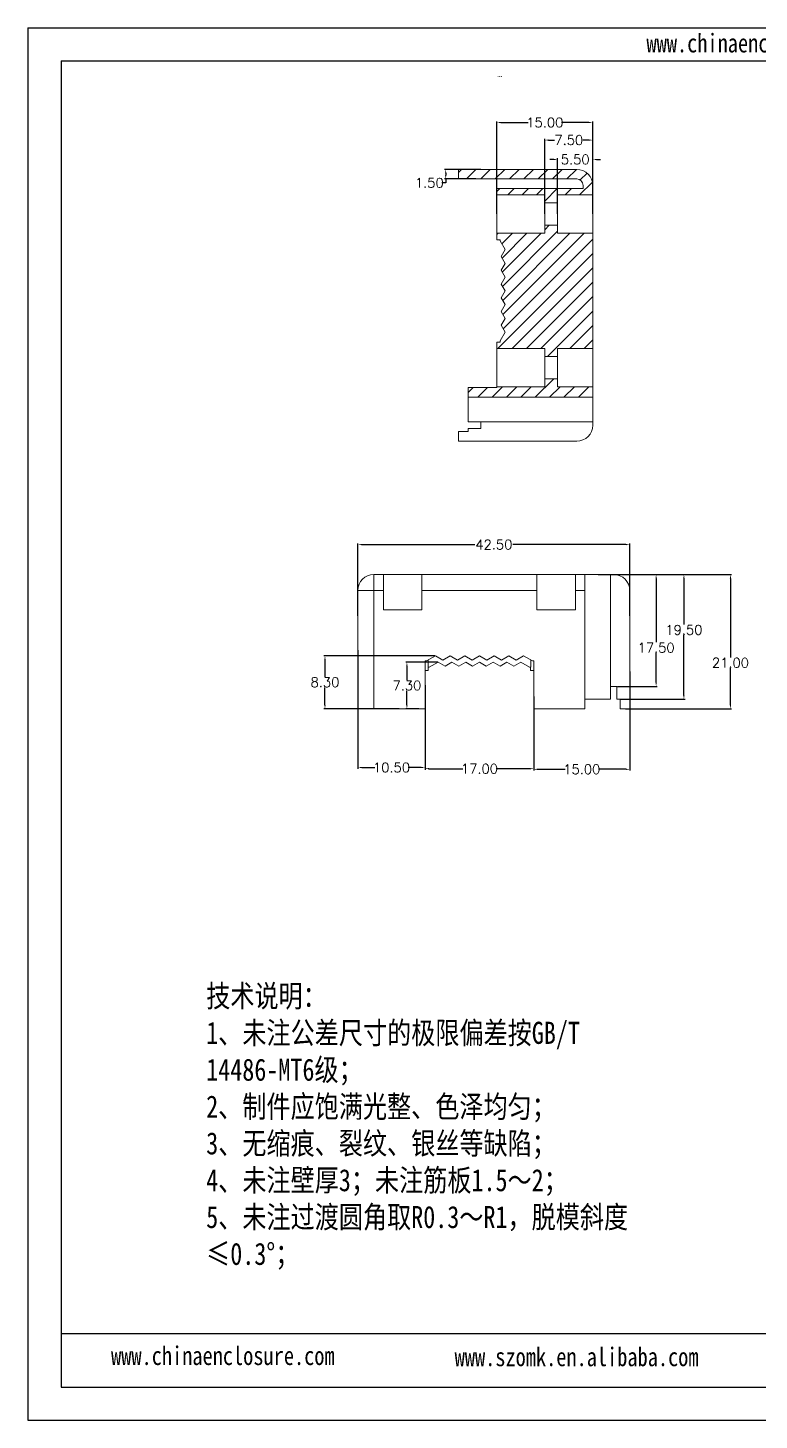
# Model space of a CAD drawing. Header units: inches. Extents: x 1696 to 3185, y 390 to 766.
# Drawn here: x 1696.1 to 1810.4, y 389.6 to 607.3 of the extents above; entities that cross this region are included whole.
import ezdxf

# ---------------------------------------------------------------- set-up
doc = ezdxf.new("R2010")
doc.units = ezdxf.units.IN
doc.header["$LTSCALE"] = 15
doc.layers.add('10', color=7, linetype='Continuous')
doc.layers.add('文字', color=81, linetype='Continuous')
doc.styles.add('SLDTEXTSTYLE0', font='TXT', dxfattribs={"width": 0.75})
doc.styles.get("Standard").update_dxf_attribs({"font": 'txt', "bigfont": 'gbcbig.shx'})
doc.styles.add('宋体', font='', dxfattribs={"width": 0.8, "height": 3.5})
doc.styles.get('宋体').set_extended_font_data('SimSun')
doc.dimstyles.new('2', dxfattribs={"dimtxt": 1.5, "dimasz": 0.6, "dimexe": 0.18, "dimexo": 0.0625, "dimgap": 0.09, "dimtad": 0, "dimtih": 1, "dimtoh": 1, "dimzin": 0, "dimdsep": 46, "dimtxsty": 'Standard', "dimcen": 0, "dimadec": 0, "dimazin": 2, "dimtfac": 1, "dimtofl": 0, "dimtmove": 0, "dimatfit": 3, "dimfxl": 1, "dimtolj": 1, "dimtzin": 0, "dimarcsym": 0})

# ---------------------------------------------------------------- blocks, each defined once
blk = doc.blocks.new('SW_NOTE_0')
at = {"color": 0, "linetype": 'Continuous', "lineweight": 0, "char_height": 0.06, "attachment_point": 1, "style": 'SLDTEXTSTYLE0'}
for s, insert in [('INTERPRET GEOMETRIC', (0, 0.08)), ('TOLERANCING PER:', (0, -0.02))]:
    blk.add_mtext(s, dxfattribs=dict(at, insert=insert))
blk = doc.blocks.new('*D263')
at = {"color": 0, "lineweight": -2}
for p, q in [((1747.66, 515.4), (1747.66, 526.71)), ((1748.26, 526.53), (1765.94, 526.53)), ((1789.56, 526.53), (1771.87, 526.53)), ((1790.16, 515.4), (1790.16, 526.71))]:
    blk.add_line(p, q, dxfattribs=at)
at = {"color": 0}
for points in [[(1748.26, 526.63), (1748.26, 526.43), (1747.66, 526.53)], [(1789.56, 526.63), (1789.56, 526.43), (1790.16, 526.53)]]:
    blk.add_solid(points, dxfattribs=at)
at = {"layer": 'Defpoints', "color": 0}
for p in [(1790.16, 526.53), (1747.66, 515.34), (1790.16, 515.34)]:
    blk.add_point(p, dxfattribs=at)
at = {"color": 0, "insert": (1768.91, 526.53), "char_height": 1.5, "attachment_point": 5}
blk.add_mtext('\\A1;42.50', dxfattribs=at)
blk = doc.blocks.new('*D264')
at = {"color": 0, "lineweight": -2}
for p, q in [((1747.66, 510.04), (1747.66, 491.49)), ((1758.16, 504.54), (1758.16, 491.49)), ((1748.26, 491.67), (1750.32, 491.67)), ((1757.56, 491.67), (1755.5, 491.67))]:
    blk.add_line(p, q, dxfattribs=at)
at = {"color": 0}
for points in [[(1748.26, 491.77), (1748.26, 491.57), (1747.66, 491.67)], [(1757.56, 491.77), (1757.56, 491.57), (1758.16, 491.67)]]:
    blk.add_solid(points, dxfattribs=at)
at = {"layer": 'Defpoints', "color": 0}
for p in [(1747.66, 510.1), (1758.16, 504.6), (1758.16, 491.67)]:
    blk.add_point(p, dxfattribs=at)
at = {"color": 0, "insert": (1752.91, 491.67), "char_height": 1.5, "attachment_point": 5}
blk.add_mtext('\\A1;10.50', dxfattribs=at)
blk = doc.blocks.new('*D265')
at = {"color": 0, "lineweight": -2}
for p, q in [((1758.16, 502.79), (1758.16, 491.31)), ((1775.16, 502.79), (1775.16, 491.31)), ((1758.76, 491.49), (1764.07, 491.49)), ((1774.56, 491.49), (1769.25, 491.49))]:
    blk.add_line(p, q, dxfattribs=at)
at = {"color": 0}
for points in [[(1758.76, 491.59), (1758.76, 491.39), (1758.16, 491.49)], [(1774.56, 491.59), (1774.56, 491.39), (1775.16, 491.49)]]:
    blk.add_solid(points, dxfattribs=at)
at = {"layer": 'Defpoints', "color": 0}
for p in [(1758.16, 502.86), (1775.16, 502.86), (1775.16, 491.49)]:
    blk.add_point(p, dxfattribs=at)
at = {"color": 0, "insert": (1766.66, 491.49), "char_height": 1.5, "attachment_point": 5}
blk.add_mtext('\\A1;17.00', dxfattribs=at)
blk = doc.blocks.new('*D266')
at = {"color": 0, "lineweight": -2}
for p, q in [((1790.16, 506.67), (1790.16, 491.21)), ((1775.16, 502.79), (1775.16, 491.21)), ((1775.76, 491.39), (1780.07, 491.39)), ((1789.56, 491.39), (1785.25, 491.39))]:
    blk.add_line(p, q, dxfattribs=at)
at = {"color": 0}
for points in [[(1775.76, 491.49), (1775.76, 491.29), (1775.16, 491.39)], [(1789.56, 491.49), (1789.56, 491.29), (1790.16, 491.39)]]:
    blk.add_solid(points, dxfattribs=at)
at = {"layer": 'Defpoints', "color": 0}
for p in [(1790.16, 506.73), (1775.16, 502.86), (1790.16, 491.39)]:
    blk.add_point(p, dxfattribs=at)
at = {"color": 0, "insert": (1782.66, 491.39), "char_height": 1.5, "attachment_point": 5}
blk.add_mtext('\\A1;15.00', dxfattribs=at)
blk = doc.blocks.new('*D267')
at = {"color": 0, "lineweight": -2}
for p, q in [((1785.22, 521.85), (1806.08, 521.85)), ((1805.9, 521.25), (1805.9, 508.89)), ((1805.9, 501.45), (1805.9, 507.21)), ((1789.47, 500.85), (1806.08, 500.85))]:
    blk.add_line(p, q, dxfattribs=at)
at = {"color": 0}
for points in [[(1805.8, 521.25), (1806, 521.25), (1805.9, 521.85)], [(1805.8, 501.45), (1806, 501.45), (1805.9, 500.85)]]:
    blk.add_solid(points, dxfattribs=at)
at = {"layer": 'Defpoints', "color": 0}
for p in [(1785.16, 521.85), (1789.41, 500.85), (1805.9, 500.85)]:
    blk.add_point(p, dxfattribs=at)
at = {"color": 0, "insert": (1805.9, 508.05), "char_height": 1.5, "attachment_point": 5}
blk.add_mtext('\\A1;21.00', dxfattribs=at)
blk = doc.blocks.new('*D268')
at = {"color": 0, "lineweight": -2}
for p, q in [((1785.28, 521.85), (1798.81, 521.85)), ((1798.63, 521.25), (1798.63, 514.03)), ((1798.63, 502.95), (1798.63, 512.35)), ((1788.72, 502.35), (1798.81, 502.35))]:
    blk.add_line(p, q, dxfattribs=at)
at = {"color": 0}
for points in [[(1798.53, 521.25), (1798.73, 521.25), (1798.63, 521.85)], [(1798.53, 502.95), (1798.73, 502.95), (1798.63, 502.35)]]:
    blk.add_solid(points, dxfattribs=at)
at = {"layer": 'Defpoints', "color": 0}
for p in [(1785.22, 521.85), (1798.63, 521.85), (1788.66, 502.35)]:
    blk.add_point(p, dxfattribs=at)
at = {"color": 0, "insert": (1798.63, 513.19), "char_height": 1.5, "attachment_point": 5}
blk.add_mtext('\\A1;19.50', dxfattribs=at)
blk = doc.blocks.new('*D269')
at = {"color": 0, "lineweight": -2}
for p, q in [((1785.34, 521.85), (1794.46, 521.85)), ((1794.28, 521.25), (1794.28, 511.25)), ((1794.28, 504.95), (1794.28, 509.57)), ((1788.22, 504.35), (1794.46, 504.35))]:
    blk.add_line(p, q, dxfattribs=at)
at = {"color": 0}
for points in [[(1794.18, 521.25), (1794.38, 521.25), (1794.28, 521.85)], [(1794.18, 504.95), (1794.38, 504.95), (1794.28, 504.35)]]:
    blk.add_solid(points, dxfattribs=at)
at = {"layer": 'Defpoints', "color": 0}
for p in [(1785.28, 521.85), (1794.28, 521.85), (1788.16, 504.35)]:
    blk.add_point(p, dxfattribs=at)
at = {"color": 0, "insert": (1794.28, 510.41), "char_height": 1.5, "attachment_point": 5}
blk.add_mtext('\\A1;17.50', dxfattribs=at)
blk = doc.blocks.new('*D271')
at = {"color": 0, "lineweight": -2}
for p, q in [((1760.15, 508.15), (1755.14, 508.15)), ((1755.32, 507.55), (1755.32, 505.34)), ((1755.32, 501.45), (1755.32, 503.66)), ((1757.18, 500.85), (1755.14, 500.85))]:
    blk.add_line(p, q, dxfattribs=at)
at = {"color": 0}
for points in [[(1755.22, 507.55), (1755.42, 507.55), (1755.32, 508.15)], [(1755.22, 501.45), (1755.42, 501.45), (1755.32, 500.85)]]:
    blk.add_solid(points, dxfattribs=at)
at = {"layer": 'Defpoints', "color": 0}
for p in [(1755.32, 508.15), (1760.21, 508.15), (1757.25, 500.85)]:
    blk.add_point(p, dxfattribs=at)
at = {"color": 0, "insert": (1755.32, 504.5), "char_height": 1.5, "attachment_point": 5}
blk.add_mtext('\\A1;7.30', dxfattribs=at)
blk = doc.blocks.new('*D272')
at = {"color": 0, "lineweight": -2}
for p, q in [((1759.71, 509.15), (1742.33, 509.15)), ((1742.51, 508.55), (1742.51, 505.84)), ((1742.51, 501.45), (1742.51, 504.16)), ((1754.09, 500.85), (1742.33, 500.85))]:
    blk.add_line(p, q, dxfattribs=at)
at = {"color": 0}
for points in [[(1742.41, 508.55), (1742.61, 508.55), (1742.51, 509.15)], [(1742.41, 501.45), (1742.61, 501.45), (1742.51, 500.85)]]:
    blk.add_solid(points, dxfattribs=at)
at = {"layer": 'Defpoints', "color": 0}
for p in [(1742.51, 509.15), (1759.77, 509.15), (1754.16, 500.85)]:
    blk.add_point(p, dxfattribs=at)
at = {"color": 0, "insert": (1742.51, 505), "char_height": 1.5, "attachment_point": 5}
blk.add_mtext('\\A1;8.30', dxfattribs=at)
blk = doc.blocks.new('*D293')
at = {"color": 0, "lineweight": -2}
for p, q in [((1766.86, 585.21), (1761.21, 585.21)), ((1766.11, 583.71), (1761.21, 583.71)), ((1761.39, 584.61), (1761.39, 584.31)), ((1761.39, 583.71), (1761.39, 583.11)), ((1761.39, 583.11), (1760.79, 583.11))]:
    blk.add_line(p, q, dxfattribs=at)
at = {"color": 0}
for points in [[(1761.29, 584.61), (1761.49, 584.61), (1761.39, 585.21)], [(1761.29, 584.31), (1761.49, 584.31), (1761.39, 583.71)]]:
    blk.add_solid(points, dxfattribs=at)
at = {"layer": 'Defpoints', "color": 0}
for p in [(1761.39, 583.71), (1766.18, 583.71), (1766.92, 585.21)]:
    blk.add_point(p, dxfattribs=at)
at = {"color": 0, "insert": (1758.82, 583.11), "char_height": 1.5, "attachment_point": 5}
blk.add_mtext('\\A1;1.50', dxfattribs=at)
blk = doc.blocks.new('*D294')
at = {"color": 0, "lineweight": -2}
for p, q in [((1778.28, 586.76), (1777.68, 586.76)), ((1778.88, 578.27), (1778.88, 586.94)), ((1784.38, 578.27), (1784.38, 586.94)), ((1784.98, 586.76), (1785.58, 586.76))]:
    blk.add_line(p, q, dxfattribs=at)
at = {"color": 0}
for points in [[(1778.28, 586.86), (1778.28, 586.66), (1778.88, 586.76)], [(1784.98, 586.86), (1784.98, 586.66), (1784.38, 586.76)]]:
    blk.add_solid(points, dxfattribs=at)
at = {"layer": 'Defpoints', "color": 0}
for p in [(1784.38, 586.76), (1778.88, 578.21), (1784.38, 578.21)]:
    blk.add_point(p, dxfattribs=at)
at = {"color": 0, "insert": (1781.63, 586.76), "char_height": 1.5, "attachment_point": 5}
blk.add_mtext('\\A1;5.50', dxfattribs=at)
blk = doc.blocks.new('*D295')
at = {"color": 0, "lineweight": -2}
for p, q in [((1776.88, 578.27), (1776.88, 589.97)), ((1777.48, 589.79), (1778.41, 589.79)), ((1783.78, 589.79), (1782.84, 589.79)), ((1784.38, 578.27), (1784.38, 589.97))]:
    blk.add_line(p, q, dxfattribs=at)
at = {"color": 0}
for points in [[(1777.48, 589.89), (1777.48, 589.69), (1776.88, 589.79)], [(1783.78, 589.89), (1783.78, 589.69), (1784.38, 589.79)]]:
    blk.add_solid(points, dxfattribs=at)
at = {"layer": 'Defpoints', "color": 0}
for p in [(1776.88, 589.79), (1776.88, 578.21), (1784.38, 578.21)]:
    blk.add_point(p, dxfattribs=at)
at = {"color": 0, "insert": (1780.63, 589.79), "char_height": 1.5, "attachment_point": 5}
blk.add_mtext('\\A1;7.50', dxfattribs=at)
blk = doc.blocks.new('*D296')
at = {"color": 0, "lineweight": -2}
for p, q in [((1769.38, 578.27), (1769.38, 592.72)), ((1769.98, 592.54), (1774.29, 592.54)), ((1783.78, 592.54), (1779.47, 592.54)), ((1784.38, 578.27), (1784.38, 592.72))]:
    blk.add_line(p, q, dxfattribs=at)
at = {"color": 0}
for points in [[(1769.98, 592.64), (1769.98, 592.44), (1769.38, 592.54)], [(1783.78, 592.64), (1783.78, 592.44), (1784.38, 592.54)]]:
    blk.add_solid(points, dxfattribs=at)
at = {"layer": 'Defpoints', "color": 0}
for p in [(1769.38, 592.54), (1769.38, 578.21), (1784.38, 578.21)]:
    blk.add_point(p, dxfattribs=at)
at = {"color": 0, "insert": (1776.88, 592.54), "char_height": 1.5, "attachment_point": 5}
blk.add_mtext('\\A1;15.00', dxfattribs=at)

msp = doc.modelspace()

# ---------------------------------------------------------------- hatches: boundary and pattern name
at = {"linetype": 'Continuous', "lineweight": 0}
h = msp.add_hatch(dxfattribs=at)
h.set_pattern_fill('ANSI31', color=4, scale=0.5, style=0)
edge = h.paths.add_edge_path(flags=0)
edge.add_line((1778.876, 581.211), (1784.376, 581.211))
edge.add_line((1784.376, 581.211), (1784.376, 582.711))
edge.add_arc((1781.876, 582.711), 2.5, 0, 90)
edge.add_line((1781.876, 585.211), (1763.376, 585.211))
edge.add_line((1763.376, 585.211), (1763.376, 583.711))
edge.add_line((1763.376, 583.711), (1781.876, 583.711))
edge.add_arc((1781.876, 582.711), 1, 0, 90, ccw=False)
edge.add_line((1782.876, 582.711), (1782.876, 582.211))
edge.add_line((1782.876, 582.211), (1769.376, 582.211))
edge.add_line((1769.376, 582.211), (1769.376, 581.211))
edge.add_line((1769.376, 581.211), (1776.876, 581.211))
edge.add_line((1776.876, 581.211), (1776.876, 579.961))
edge.add_line((1776.876, 579.961), (1778.876, 579.961))
edge.add_line((1778.876, 579.961), (1778.876, 581.211))
h = msp.add_hatch(dxfattribs=at)
h.set_pattern_fill('ANSI31', color=4, scale=0.5, style=0)
h.paths.add_polyline_path([(1778.876, 557.211), (1784.376, 557.211), (1784.376, 575.211), (1778.876, 575.211), (1778.876, 576.461), (1776.876, 576.461), (1776.876, 575.211), (1769.376, 575.211), (1769.376, 574.211), (1769.876, 574.211), (1769.876, 574.043), (1770.676, 572.657), (1770.056, 571.582), (1770.676, 570.507), (1770.056, 569.432), (1770.676, 568.357), (1770.056, 567.282), (1770.676, 566.207), (1770.056, 565.132), (1770.676, 564.057), (1770.056, 562.982), (1770.676, 561.907), (1770.056, 560.832), (1770.676, 559.757), (1769.876, 558.371), (1769.876, 558.211), (1769.376, 558.211), (1769.376, 557.211), (1776.876, 557.211), (1776.876, 555.961), (1778.876, 555.961)], flags=0)
h = msp.add_hatch(dxfattribs=at)
h.set_pattern_fill('ANSI31', color=4, scale=0.5, style=0)
h.paths.add_polyline_path([(1778.876, 551.211), (1778.876, 552.461), (1776.876, 552.461), (1776.876, 551.211), (1769.376, 551.211), (1769.376, 551.12), (1764.876, 551.12), (1764.876, 549.584), (1784.376, 549.584), (1784.376, 551.211)], flags=0)

# ---------------------------------------------------------------- linework, layer by layer
for p, q in [((1696.057, 607.341), (2003.987, 607.341)), ((1696.057, 607.341), (1696.057, 389.613)), ((1701.241, 602.157), (1998.803, 602.157)), ((1701.241, 602.157), (1701.241, 394.797)), ((1812.179, 403.092), (1701.241, 403.092)), ((1701.241, 394.797), (1998.803, 394.797)), ((1696.057, 389.613), (2003.987, 389.613))]:
    msp.add_line(p, q)
at = {"color": 7, "linetype": 'Continuous', "lineweight": 15}
for p, q in [((1763.376, 585.211), (1763.376, 583.711)), ((1763.376, 585.211), (1781.876, 585.211)), ((1763.376, 583.711), (1781.876, 583.711)), ((1769.376, 581.211), (1769.376, 582.211)), ((1769.376, 582.211), (1782.876, 582.211)), ((1782.876, 582.211), (1782.876, 582.711)), ((1784.376, 581.211), (1784.376, 582.711)), ((1769.376, 581.211), (1776.876, 581.211)), ((1769.376, 581.211), (1769.376, 575.211)), ((1776.876, 579.961), (1776.876, 581.211)), ((1776.876, 579.961), (1778.876, 579.961)), ((1776.876, 579.961), (1776.876, 576.461)), ((1778.876, 581.211), (1784.376, 581.211)), ((1778.876, 581.211), (1778.876, 579.961)), ((1778.876, 576.461), (1778.876, 579.961)), ((1784.376, 575.211), (1784.376, 581.211)), ((1769.376, 574.211), (1769.376, 575.211)), ((1776.876, 575.211), (1769.376, 575.211)), ((1776.876, 575.211), (1776.876, 576.461)), ((1778.876, 576.461), (1776.876, 576.461)), ((1778.876, 576.461), (1778.876, 575.211)), ((1778.876, 575.211), (1784.376, 575.211)), ((1784.376, 557.211), (1784.376, 575.211)), ((1769.876, 574.211), (1769.376, 574.211)), ((1769.876, 574.043), (1769.876, 574.211)), ((1769.876, 574.043), (1770.676, 572.657)), ((1770.676, 572.657), (1770.056, 571.582)), ((1770.056, 571.582), (1770.676, 570.507)), ((1770.676, 570.507), (1770.056, 569.432)), ((1770.056, 569.432), (1770.676, 568.357)), ((1770.676, 568.357), (1770.056, 567.282)), ((1770.056, 567.282), (1770.676, 566.207)), ((1770.676, 566.207), (1770.056, 565.132)), ((1770.056, 565.132), (1770.676, 564.057)), ((1770.676, 564.057), (1770.056, 562.982)), ((1770.056, 562.982), (1770.676, 561.907)), ((1770.676, 561.907), (1770.056, 560.832)), ((1770.676, 559.757), (1769.876, 558.371)), ((1770.056, 560.832), (1770.676, 559.757)), ((1769.376, 557.211), (1769.376, 558.211)), ((1769.376, 558.211), (1769.876, 558.211)), ((1769.876, 558.211), (1769.876, 558.371)), ((1769.376, 557.211), (1776.876, 557.211)), ((1769.376, 557.211), (1769.376, 551.211)), ((1776.876, 555.961), (1776.876, 557.211)), ((1776.876, 555.961), (1778.876, 555.961)), ((1776.876, 555.961), (1776.876, 552.461)), ((1778.876, 557.211), (1784.376, 557.211)), ((1778.876, 557.211), (1778.876, 555.961)), ((1778.876, 552.461), (1778.876, 555.961)), ((1784.376, 551.211), (1784.376, 557.211)), ((1764.876, 549.584), (1764.876, 551.12)), ((1764.876, 551.12), (1769.376, 551.12)), ((1769.376, 551.12), (1769.376, 551.211)), ((1776.876, 551.211), (1769.376, 551.211)), ((1776.876, 551.211), (1776.876, 552.461)), ((1778.876, 552.461), (1776.876, 552.461)), ((1778.876, 552.461), (1778.876, 551.211)), ((1784.376, 551.211), (1778.876, 551.211)), ((1784.376, 549.584), (1784.376, 551.211)), ((1764.876, 549.584), (1784.376, 549.584)), ((1764.876, 545.711), (1764.876, 549.584)), ((1784.376, 549.584), (1784.376, 545.711)), ((1766.876, 545.711), (1764.876, 545.711)), ((1764.876, 544.211), (1764.876, 544.711)), ((1766.876, 544.711), (1764.876, 544.711)), ((1784.376, 545.711), (1766.876, 545.711)), ((1766.876, 544.711), (1766.876, 545.711)), ((1784.376, 545.211), (1784.376, 545.711)), ((1763.376, 542.711), (1763.376, 544.211)), ((1764.876, 544.211), (1763.376, 544.211)), ((1781.876, 542.711), (1763.376, 542.711)), ((1750.155, 519.348), (1750.155, 521.848)), ((1750.155, 521.848), (1751.655, 521.848)), ((1751.655, 521.848), (1751.655, 519.348)), ((1757.655, 521.848), (1751.655, 521.848)), ((1757.655, 521.848), (1775.655, 521.848)), ((1757.655, 519.348), (1757.655, 521.848)), ((1775.655, 521.848), (1775.655, 519.348)), ((1781.655, 521.848), (1775.655, 521.848)), ((1781.655, 521.848), (1783.155, 521.848)), ((1781.655, 519.348), (1781.655, 521.848)), ((1783.155, 521.848), (1783.155, 519.348)), ((1783.155, 521.848), (1787.155, 521.848)), ((1787.155, 521.848), (1787.155, 504.348)), ((1787.655, 521.848), (1787.155, 521.848)), ((1747.655, 500.848), (1747.655, 519.348)), ((1750.155, 519.348), (1747.655, 519.348)), ((1750.155, 519.348), (1750.155, 500.848)), ((1751.655, 519.348), (1750.155, 519.348)), ((1751.655, 516.348), (1751.655, 519.348)), ((1757.655, 519.348), (1757.655, 516.348)), ((1775.655, 519.348), (1757.655, 519.348)), ((1775.655, 516.348), (1775.655, 519.348)), ((1781.655, 519.348), (1781.655, 516.348)), ((1783.155, 519.348), (1781.655, 519.348)), ((1783.155, 500.848), (1783.155, 519.348)), ((1790.155, 519.348), (1790.155, 500.848)), ((1751.655, 516.348), (1757.655, 516.348)), ((1775.655, 516.348), (1781.655, 516.348)), ((1758.155, 508.348), (1758.384, 508.348)), ((1758.155, 500.848), (1758.155, 508.348)), ((1759.77, 509.148), (1758.384, 508.348)), ((1758.624, 507.348), (1758.624, 508.486)), ((1758.824, 507.348), (1758.624, 507.348)), ((1758.655, 506.848), (1758.655, 507.348)), ((1758.824, 507.348), (1760.21, 508.148)), ((1760.92, 508.484), (1759.77, 509.148)), ((1760.21, 508.148), (1761.285, 507.527)), ((1762.07, 509.148), (1760.92, 508.484)), ((1761.285, 507.527), (1762.36, 508.148)), ((1763.22, 508.484), (1762.07, 509.148)), ((1762.36, 508.148), (1763.435, 507.527)), ((1764.37, 509.148), (1763.22, 508.484)), ((1763.435, 507.527), (1764.51, 508.148)), ((1765.52, 508.484), (1764.37, 509.148)), ((1764.51, 508.148), (1765.585, 507.527)), ((1766.67, 509.148), (1765.52, 508.484)), ((1765.585, 507.527), (1766.66, 508.148)), ((1766.66, 508.148), (1767.735, 507.527)), ((1767.82, 508.484), (1766.67, 509.148)), ((1767.735, 507.527), (1768.81, 508.148)), ((1768.97, 509.148), (1767.82, 508.484)), ((1768.81, 508.148), (1769.885, 507.527)), ((1770.12, 508.484), (1768.97, 509.148)), ((1769.885, 507.527), (1770.96, 508.148)), ((1771.27, 509.148), (1770.12, 508.484)), ((1770.96, 508.148), (1772.035, 507.527)), ((1772.42, 508.484), (1771.27, 509.148)), ((1772.035, 507.527), (1773.11, 508.148)), ((1773.57, 509.148), (1772.42, 508.484)), ((1773.11, 508.148), (1774.495, 507.348)), ((1774.955, 508.348), (1773.57, 509.148)), ((1774.687, 507.348), (1774.495, 507.348)), ((1774.655, 507.348), (1774.655, 506.848)), ((1774.687, 507.348), (1774.687, 508.503)), ((1774.955, 508.348), (1775.155, 508.348)), ((1775.155, 508.348), (1775.155, 500.848)), ((1758.655, 506.848), (1758.155, 506.848)), ((1775.155, 506.848), (1774.655, 506.848)), ((1787.155, 504.348), (1787.155, 502.348)), ((1788.155, 504.348), (1787.155, 504.348)), ((1788.155, 504.348), (1788.155, 502.348)), ((1750.155, 500.848), (1747.655, 500.848)), ((1750.155, 500.848), (1758.155, 500.848)), ((1775.155, 500.848), (1783.155, 500.848)), ((1787.155, 502.348), (1783.155, 502.348)), ((1788.655, 502.348), (1788.155, 502.348)), ((1788.655, 502.348), (1788.655, 500.848)), ((1790.155, 500.848), (1788.655, 500.848))]:
    msp.add_line(p, q, dxfattribs=at)
for centre, radius, start, end in [((1781.876, 582.711), 2.5, 0, 90), ((1781.876, 582.711), 1, 0, 90), ((1781.876, 545.211), 2.5, 270, 0), ((1750.155, 519.348), 2.5, 90, 180), ((1787.655, 519.348), 2.5, 0, 90)]:
    msp.add_arc(centre, radius, start, end, dxfattribs=at)

# ---------------------------------------------------------------- block references
at = {"layer": '10'}
msp.add_blockref('SW_NOTE_0', (1769.512, 599.711), dxfattribs=at)

# ---------------------------------------------------------------- texts
at = {"layer": '文字', "color": 0, "attachment_point": 1, "style": '宋体'}
for s, insert, char_height, width in [('www.chinaenclosure.com', (1792.773, 606.419), 2.91963, 51.29508), ('{\\H1.111x;技术说明：\\P1、未注公差尺寸的极限偏差按GB/T 14486-MT6级；\\P2、制件应饱满光整、色泽均匀；\\P3、无缩痕、裂纹、银丝等缺陷；\\P4、未注壁厚3；未注筋板1.5～2；\\P5、未注过渡圆角取R0.3～R1，脱模斜度≤0.3%%D；}', (1723.942, 457.673), 3.1104, 70.05991), ('www.chinaenclosure.com', (1709.066, 401.154), 2.91963, 51.29508), ('www.szomk.en.alibaba.com', (1762.781, 400.973), 2.91963, 51.29508)]:
    msp.add_mtext(s, dxfattribs=dict(at, insert=insert, char_height=char_height, width=width))

# ---------------------------------------------------------------- dimensions: what is measured, and where the dimension line sits
for base, p1, p2, picture, middle in [((1769.376, 592.543), (1784.376, 578.211), (1769.376, 578.211), '*D296', (1776.876, 592.543)), ((1790.155, 526.53), (1747.655, 515.338), (1790.155, 515.338), '*D263', (1768.905, 526.53)), ((1758.155, 491.669), (1747.655, 510.098), (1758.155, 504.598), '*D264', (1752.905, 491.669)), ((1790.155, 491.389), (1775.155, 502.855), (1790.155, 506.73), '*D266', (1782.655, 491.389)), ((1775.155, 491.489), (1758.155, 502.855), (1775.155, 502.855), '*D265', (1766.655, 491.489))]:
    dim = msp.add_linear_dim(base=base, p1=p1, p2=p2, dimstyle='2')
    dim.commit()
    dim.dimension.update_dxf_attribs({"geometry": picture, "text_midpoint": middle})
for base, p1, p2, picture, middle in [((1776.876, 589.794), (1784.376, 578.211), (1776.876, 578.211), '*D295', (1780.626, 589.794)), ((1784.376, 586.759), (1778.876, 578.211), (1784.376, 578.211), '*D294', (1781.626, 586.759))]:
    dim = msp.add_linear_dim(base=base, p1=p1, p2=p2, dimstyle='2')
    dim.commit()
    dim.dimension.update_dxf_attribs({"geometry": picture, "text_midpoint": middle, "dimtype": 160})
for base, p1, p2, picture, middle in [((1761.388, 583.711), (1766.92, 585.211), (1766.177, 583.711), '*D293', (1758.823, 583.111)), ((1742.515, 509.148), (1754.155, 500.848), (1759.77, 509.148), '*D272', (1742.515, 504.998)), ((1755.316, 508.148), (1757.246, 500.848), (1760.21, 508.148), '*D271', (1755.316, 504.498))]:
    dim = msp.add_linear_dim(base=base, p1=p1, p2=p2, angle=90, dimstyle='2')
    dim.commit()
    dim.dimension.update_dxf_attribs({"geometry": picture, "text_midpoint": middle})
for base, p1, p2, picture, middle in [((1805.899, 500.848), (1785.155, 521.848), (1789.405, 500.848), '*D267', (1805.899, 508.047)), ((1798.626, 521.848), (1788.655, 502.348), (1785.218, 521.848), '*D268', (1798.626, 513.191)), ((1794.277, 521.848), (1788.155, 504.348), (1785.28, 521.848), '*D269', (1794.277, 510.408))]:
    dim = msp.add_linear_dim(base=base, p1=p1, p2=p2, angle=90, dimstyle='2')
    dim.commit()
    dim.dimension.update_dxf_attribs({"geometry": picture, "text_midpoint": middle, "dimtype": 160})

doc.saveas('drawing.dxf')
